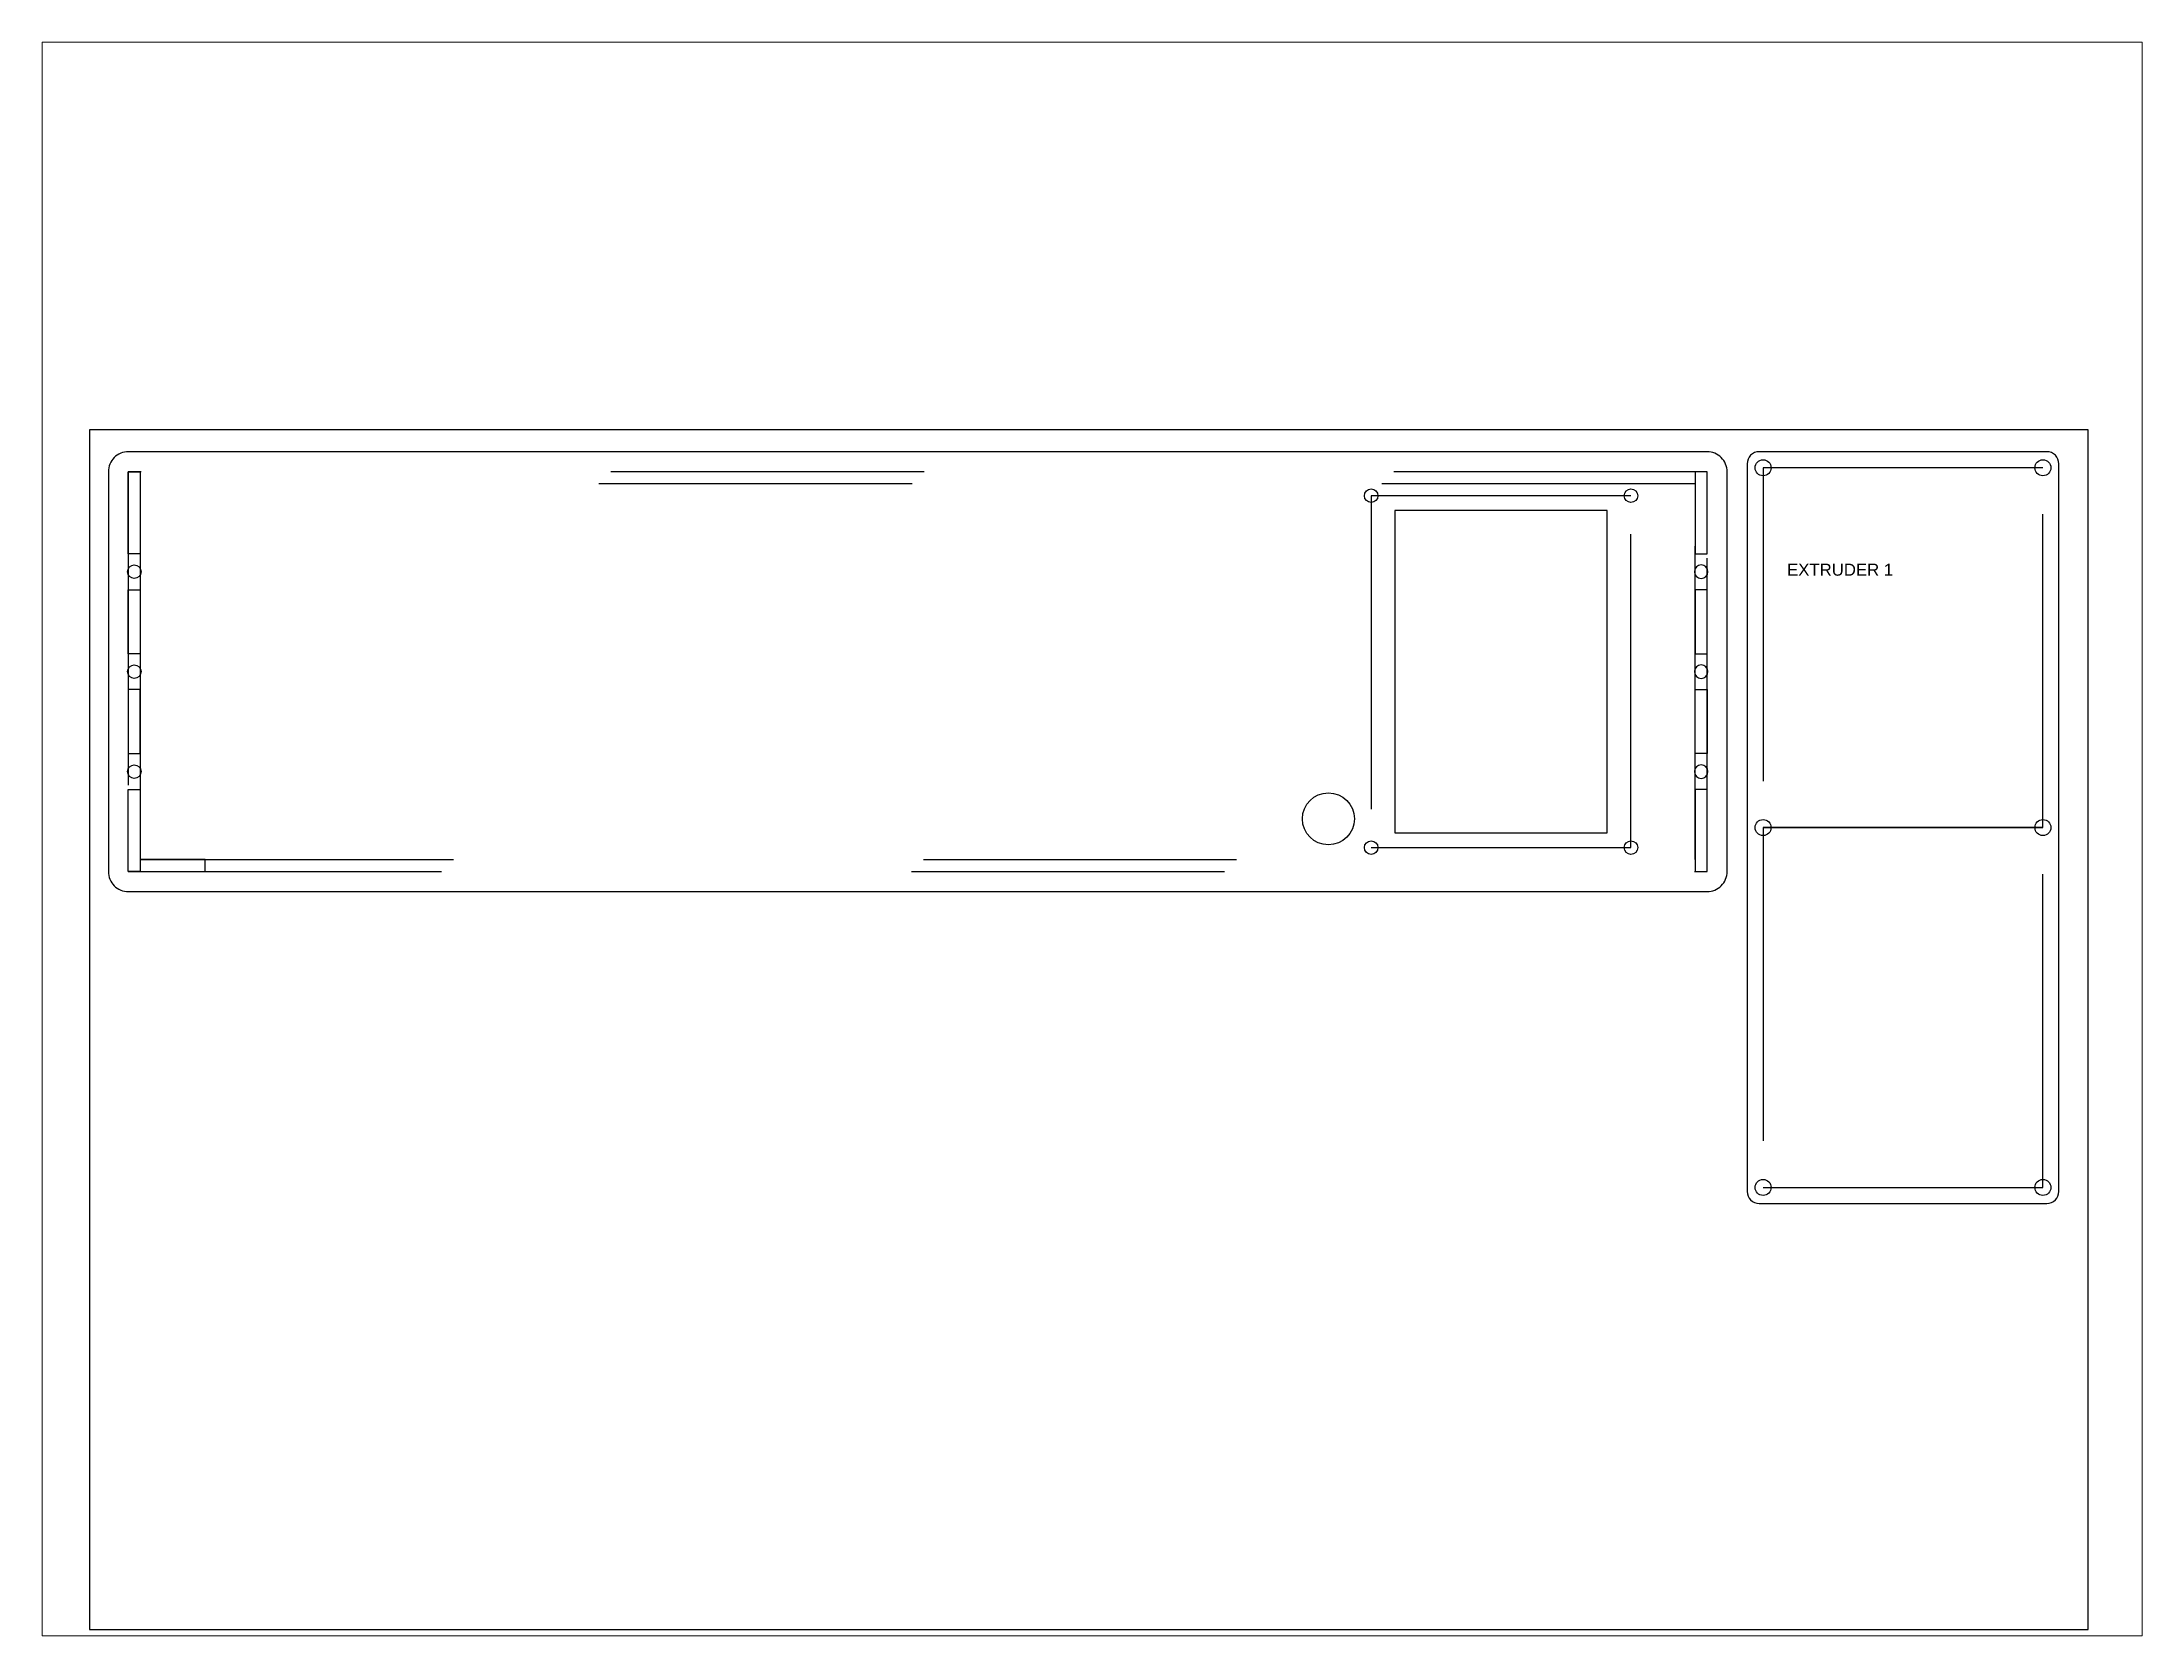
# Paper-space layout 'Layout2' of a CAD drawing. Header units: millimetres. Extents: x 26 to 231, y 20 to 176.
# The model-space entities are those that its viewports show. They can reach past a viewport. Long polylines and large blocks are cut down to what shows.
import ezdxf

# ---------------------------------------------------------------- set-up
doc = ezdxf.new("R2010")
doc.units = ezdxf.units.MM
doc.linetypes.add('ACAD_ISO03W100', pattern=[30, 12, -18])
for name, color, linetype in [('Construction', 1, 'ACAD_ISO03W100'), ('Etch', 4, 'Continuous'), ('Material', 5, 'Continuous')]:
    doc.layers.add(name, color=color, linetype=linetype)
doc.styles.get("Standard").update_dxf_attribs({"font": 'arial.ttf'})

# ---------------------------------------------------------------- blocks, each defined once
blk = doc.blocks.new('*U2')
blk.add_circle((25, -1.5), 1.7)
blk = doc.blocks.new('*U3')
at = {"color": 0, "linetype": 'ByBlock', "lineweight": -2, "transparency": 16777216, "rotation": 90.00000000000006}
for p in [(9.7, 239.52), (9.7, 214.52), (9.7, 189.52)]:
    blk.add_blockref('*U2', p, dxfattribs=at)
blk = doc.blocks.new('*U4')
blk.add_circle((25, -1.5), 1.7)
blk = doc.blocks.new('*U6')
at = {"color": 0, "linetype": 'ByBlock', "lineweight": -2, "transparency": 16777216, "rotation": 90.00000000000006}
for p in [(9.7, 239.52), (9.7, 214.52), (9.7, 189.52)]:
    blk.add_blockref('*U4', p, dxfattribs=at)
blk = doc.blocks.new('*U7')
blk.add_circle((0, 0), 1.7)
blk = doc.blocks.new('*U8')
at = {"color": 0, "linetype": 'ByBlock', "lineweight": -2, "transparency": 16777216}
for p in [(-65, 0), (0, 0), (-65, -88), (0, -88)]:
    blk.add_blockref('*U7', p, dxfattribs=at)
blk = doc.blocks.new('*U9')
blk.add_circle((0, 0), 2)
blk = doc.blocks.new('*U10')
at = {"color": 0, "linetype": 'ByBlock', "lineweight": -2, "transparency": 16777216}
for p in [(-70, 0), (0, 0), (-70, -90), (0, -90), (-70, -180), (0, -180)]:
    blk.add_blockref('*U9', p, dxfattribs=at)

msp = doc.modelspace()

# ---------------------------------------------------------------- linework, layer by layer
for points in [[(9.7, 184.52), (404.7, 184.52, 0.414214), (409.7, 189.52), (409.7, 289.52, 0.414214), (404.7, 294.52), (9.7, 294.52, 0.414214), (4.7, 289.52), (4.7, 189.52, 0.414214)], [(417.7, 106.52), (489.7, 106.52, 0.414214), (492.7, 109.52), (492.7, 291.52, 0.414214), (489.7, 294.52), (417.7, 294.52, 0.414214), (414.7, 291.52), (414.7, 109.52, 0.414214)]]:
    msp.add_lwpolyline(points, format="xyb", close=True)
for points in [[(12.7, 269.02), (9.7, 269.02), (9.7, 289.52), (12.7, 289.52)], [(401.7, 269.02), (404.7, 269.02), (404.7, 289.52), (401.7, 289.52)], [(326.6, 199.22), (379.7, 199.22), (379.7, 279.82), (326.6, 279.82)], [(12.7, 244.02), (9.7, 244.02), (9.7, 260.02), (12.7, 260.02)], [(401.7, 244.02), (404.7, 244.02), (404.7, 260.02), (401.7, 260.02)], [(9.7, 219.02), (12.7, 219.02), (12.7, 235.02), (9.7, 235.02)], [(404.7, 219.02), (401.7, 219.02), (401.7, 235.02), (404.7, 235.02)], [(12.7, 189.52), (9.7, 189.52), (9.7, 210.02), (12.7, 210.02)], [(401.7, 189.52), (404.7, 189.52), (404.7, 210.02), (401.7, 210.02)], [(12.7, 189.52), (28.95, 189.52), (28.95, 192.52), (12.7, 192.52)]]:
    msp.add_lwpolyline(points, close=True)
msp.add_circle((309.95, 202.72), 6.5)
at = {"layer": 'Construction'}
for points in [[(404.7, 289.52), (9.7, 289.52), (9.7, 189.52), (404.7, 189.52)], [(418.7, 200.52), (488.7, 200.52), (488.7, 290.52), (418.7, 290.52)], [(12.7, 286.52), (12.7, 192.52), (401.7, 192.52), (401.7, 286.52)], [(320.65, 195.52), (385.65, 195.52), (385.65, 283.52), (320.65, 283.52)], [(418.7, 110.52), (488.7, 110.52), (488.7, 200.52), (418.7, 200.52)]]:
    msp.add_lwpolyline(points, close=True, dxfattribs=at)
at = {"layer": 'Material'}
msp.add_lwpolyline([(0, 0), (500, 0), (500, 300), (0, 300)], close=True, dxfattribs=at)

# ---------------------------------------------------------------- block references
for name, p in [('*U10', (488.7, 290.52)), ('*U8', (385.65, 283.52)), ('*U3', (0, 0))]:
    msp.add_blockref(name, p)
at = {"xscale": -1}
msp.add_blockref('*U6', (414.4, 0), dxfattribs=at)

# ---------------------------------------------------------------- texts
at = {"layer": 'Etch'}
msp.add_text('EXTRUDER 1', height=3, dxfattribs=at).set_placement((424.7, 263.52))

psp = doc.layouts.new('Layout2')

# ---------------------------------------------------------------- viewports
at = {"layer": '0'}
psp.add_viewport(center=(128.5, 97.5), size=(205.6, 156), view_center_point=(250.8, 197.67), view_height=398.6442, dxfattribs=at)

doc.saveas('drawing.dxf')
